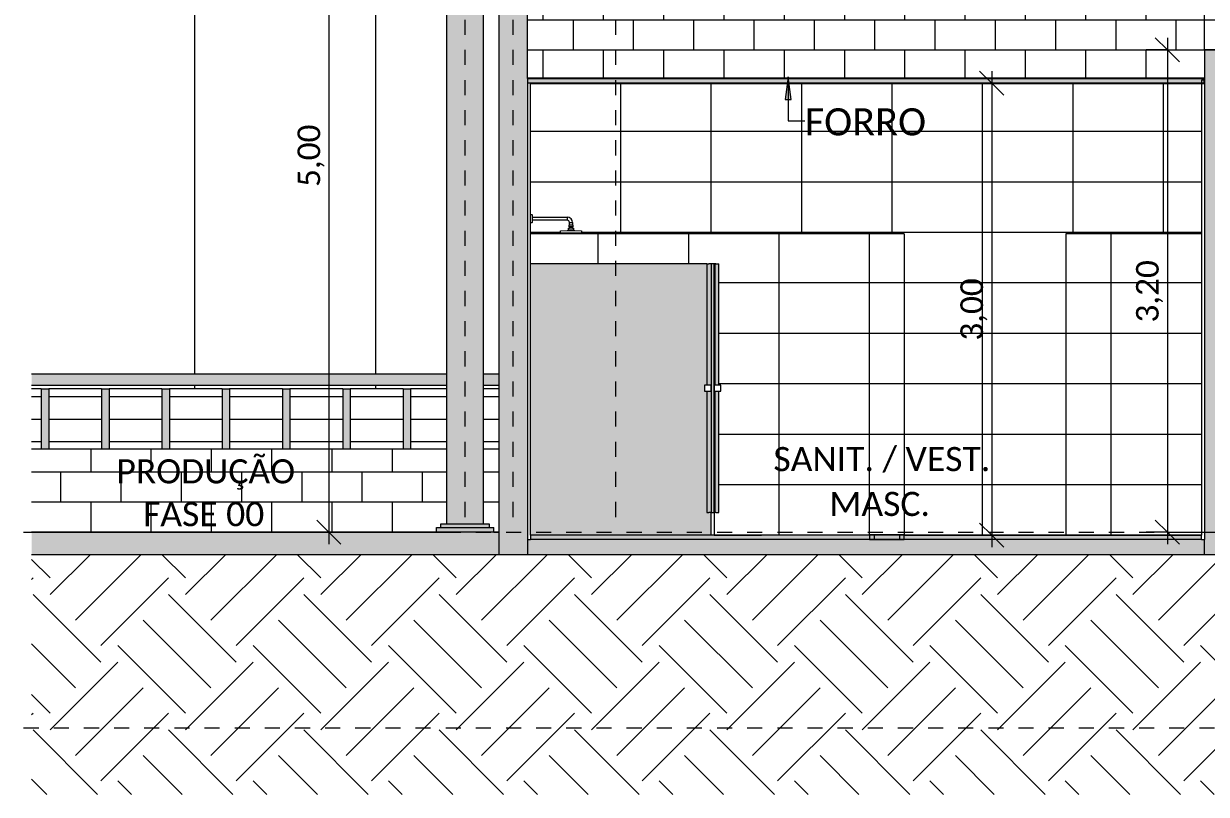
# Model space of a CAD drawing. Header units: metres. Extents: x -5 to 264, y -2 to 18.
# Drawn here: x 210.53 to 218.38, y -1.74 to 3.37 of the extents above; entities that cross this region are included whole.
import ezdxf

# ---------------------------------------------------------------- set-up
doc = ezdxf.new("R2010")
doc.units = ezdxf.units.M
for name, pattern in [('Center', [0.03, 0.012, -0.006, 0.006, -0.006]), ('Grid Line', [0.022225, 0.0127, -0.003175, 0.003175, -0.003175]), ('Grid Line 1_2_', [0.022225, 0.0127, -0.003175, 0.003175, -0.003175])]:
    doc.linetypes.add(name, pattern=pattern)
for name, color, linetype, lineweight in [('A-ANNO-DIMS', 7, 'Continuous', 5), ('A-ANNO-DIMS-100', 7, 'Continuous', 5), ('A-ANNO-KEYN', 7, 'Continuous', 5), ('A-AREA-IDEN', 7, 'Continuous', 5), ('A-CLNG', 7, 'Continuous', 9), ('A-CLNG-1', 7, 'Continuous', 25), ('A-DETL-1', 7, 'Continuous', 20), ('A-DOOR', 7, 'Continuous', 9), ('A-FLOR-2', 7, 'Continuous', 20), ('A-FLOR-MCUT', 7, 'Continuous', 9), ('A-GENM', 7, 'Continuous', 5), ('A-GLAZ-CURT', 7, 'Continuous', 5), ('A-GLAZ-CWMG', 7, 'Continuous', 5), ('A-WALL', 7, 'Continuous', 9), ('G-ANNO-TEXT', 7, 'Continuous', 5), ('I-WALL', 7, 'Continuous', 9), ('I-WALL-1', 7, 'Continuous', 20), ('P-SANR-FIXT', 7, 'Continuous', 5), ('S-FNDN', 7, 'Continuous', 9)]:
    doc.layers.add(name, color=color, linetype=linetype, lineweight=lineweight)
for name, color, linetype, lineweight, true_color in [('A-CLNG-PATT-1', 7, 'Continuous', 9, 0xc0c0c0), ('A-DETL-GENF-1', 7, 'Continuous', 5, 0xb8a087), ('A-DOOR-1', 7, 'Continuous', 9, 0xf2f2f2), ('A-DOOR-13', 7, 'Continuous', 9, 0xc0c0c0), ('A-FLOR-LEVL-2', 7, 'Center', 5, 0x0080c0), ('A-FLOR-PATT-1', 7, 'Continuous', 9, 0x74756c), ('A-FLOR-PATT-3', 7, 'Continuous', 20, 0xc0c0c0), ('A-FLOR-PATT-6', 7, 'Continuous', 9, 0xc0c0c0), ('A-GENM-2', 7, 'Continuous', 5, 0xe9e9e9), ('A-GLAZ-CWMG-1', 7, 'Continuous', 5, 0xe9e9e9), ('A-GLAZ-CWMG-2', 7, 'Continuous', 5, 0xf2f2f2), ('A-WALL-PATT-1', 7, 'Continuous', 9, 0x919191), ('A-WALL-PATT-10', 7, 'Continuous', 9, 0xdce1e7), ('A-WALL-PATT-13', 9, 'Continuous', 5, 0x808080), ('A-WALL-PATT-7', 7, 'Continuous', 5, 0x5f5f5f), ('A-WALL-PATT-8', 7, 'Continuous', 5, 0x515151), ('A-WALL-PATT-9', 7, 'Continuous', 20, 0x919191), ('S-FNDN-2', 7, 'Continuous', 9, 0xd3d1cb), ('S-GRID-3', 9, 'Grid Line', 5, 0x808080), ('S-GRID-5', 7, 'Grid Line', 5, 0x0080c0), ('S-GRID-7', 1, 'Grid Line 1_2_', 5, 0xff0000)]:
    doc.layers.add(name, color=color, linetype=linetype, lineweight=lineweight, true_color=true_color)
doc.styles.add('Calibri_7', font='calibri.ttf', dxfattribs={"height": 0.15})
doc.styles.add('Calibri_8', font='calibri.ttf', dxfattribs={"height": 0.18})
doc.styles.add('Calibri_9', font='calibri.ttf', dxfattribs={"height": 0.16})
doc.dimstyles.new('_Linear__M_MM_1_5mm', dxfattribs={"dimscale": 0.3048, "dimtxt": 0.176602, "dimasz": 0.524934, "dimexe": 0.459318, "dimexo": 0.0625, "dimgap": 0, "dimtad": 1, "dimrnd": 0.001, "dimzin": 0, "dimdsep": 46, "dimtxsty": 'Calibri_7', "dimblk1": 'OBLIQUE', "dimblk2": 'OBLIQUE', "dimsah": 1, "dimcen": 0.09, "dimdle": 0.262467, "dimazin": 0, "dimtfac": 1, "dimtdec": 4, "dimtix": 1, "dimtmove": 0, "dimatfit": 3, "dimfxl": 2.624672, "dimfxlon": 1, "dimtvp": 1, "dimtolj": 1, "dimtzin": 0, "dimlwd": 5, "dimlwe": 5, "dimarcsym": 2})
pattern_1 = [(0, (213.7803, 0), (0, 0.2), []), (90, (213.7803, 0), (-0.2, 0.2), [0.2, -0.2])]

# ---------------------------------------------------------------- blocks, each defined once
blk = doc.blocks.new('PILAR redondo 2 - PILAR redondo 2-4758660-CORTE C_C')
at = {"layer": 'A-GENM-2'}
for points in [[(77.913, 0.055), (78.123, 0.055), (78.123, 3.3281), (78.123, 11.92), (77.877, 11.92), (77.877, 0.055), (77.8935, 0.055)], [(78.0231, 0.03), (78.16, 0.03), (78.16, 0.055), (77.84, 0.055), (77.84, 0.03), (77.9713, 0.03)]]:
    blk.add_hatch(color=256, dxfattribs=at).paths.add_polyline_path(points)
at = {"layer": 'A-GENM'}
for p, q in [((77.877, 11.92), (77.877, 0.055)), ((78.123, 0.055), (78.123, 11.92)), ((77.84, 0.055), (78.16, 0.055)), ((77.84, 0.03), (77.84, 0.055)), ((78.16, 0.055), (78.16, 0.03))]:
    blk.add_line(p, q, dxfattribs=at)
blk = doc.blocks.new('Rectangular Mullion - Perfil C 200 RETO-4760856-CORTE C_C')
at = {"layer": 'A-GLAZ-CWMG-1'}
h = blk.add_hatch(color=256, dxfattribs=at)
h.paths.add_polyline_path([(78.223, 0.975), (78.223, 1.05), (78.123, 1.05), (78.123, 0.975), (78.1266, 0.975)])
h.paths.add_polyline_path([(75.124, 0.975), (77.877, 0.975), (77.877, 1.05), (75.124, 1.05)])
at = {"layer": 'A-GLAZ-CWMG'}
for p, q in [((75.124, 1.05), (77.877, 1.05)), ((78.123, 1.05), (78.223, 1.05)), ((75.124, 0.975), (77.877, 0.975)), ((78.123, 0.975), (78.223, 0.975))]:
    blk.add_line(p, q, dxfattribs=at)
blk = doc.blocks.new('System Panel - COMOVENTE-4480606-CORTE C_C')
at = {"layer": 'A-GLAZ-CURT'}
h = blk.add_hatch(dxfattribs=at)
h.set_pattern_fill('FP_35', color=256, style=0, pattern_type=2)
h.set_pattern_definition([(0, (78.191, 0.75), (0, 0.15), [])])
h.paths.add_polyline_path([(78.223, 0.55), (78.223, 0.95), (78.123, 0.95), (78.123, 0.55), (78.1266, 0.55)])
blk.add_line((78.223, 0.95), (78.123, 0.95), dxfattribs=at)
blk = doc.blocks.new('System Panel - COMOVENTE-4480097-CORTE C_C')
at = {"layer": 'A-GLAZ-CURT'}
h = blk.add_hatch(dxfattribs=at)
h.set_pattern_fill('FP_38', color=256, style=0, pattern_type=2)
h.set_pattern_definition([(0, (77.813, 0.75), (0, 0.15), [])])
h.paths.add_polyline_path([(77.816, 0.55), (77.877, 0.55), (77.877, 0.95), (77.638, 0.95), (77.638, 0.55)])
blk.add_line((77.877, 0.95), (77.638, 0.95), dxfattribs=at)
blk = doc.blocks.new('System Panel - COMOVENTE-V209-CORTE C_C')
at = {"layer": 'A-GLAZ-CURT'}
h = blk.add_hatch(dxfattribs=at)
h.set_pattern_fill('FP_68', color=256, style=0, pattern_type=2)
h.set_pattern_definition([(0, (77.413, 0.75), (0, 0.15), [])])
h.paths.add_polyline_path([(77.238, 0.95), (77.238, 0.55), (77.588, 0.55), (77.588, 0.95)])
blk.add_line((77.588, 0.95), (77.238, 0.95), dxfattribs=at)
blk = doc.blocks.new('System Panel - COMOVENTE-V210-CORTE C_C')
at = {"layer": 'A-GLAZ-CURT'}
h = blk.add_hatch(dxfattribs=at)
h.set_pattern_fill('FP_69', color=256, style=0, pattern_type=2)
h.set_pattern_definition([(0, (75.013, 0.75), (0, 0.15), [])])
h.paths.add_polyline_path([(75.124, 0.95), (75.124, 0.55), (75.188, 0.55), (75.188, 0.95)])
blk.add_line((75.188, 0.95), (75.124, 0.95), dxfattribs=at)
blk = doc.blocks.new('Rectangular Mullion - 80mm x 50mm aluminio-4480093-CORTE C_C')
at = {"layer": 'A-GLAZ-CWMG-2'}
blk.add_hatch(color=256, dxfattribs=at).paths.add_polyline_path([(77.638, 0.55), (77.638, 0.95), (77.588, 0.95), (77.588, 0.55), (77.6089, 0.55)])
at = {"layer": 'A-GLAZ-CWMG'}
for p, q in [((77.588, 0.95), (77.638, 0.95)), ((77.588, 0.95), (77.588, 0.55)), ((77.638, 0.95), (77.638, 0.55))]:
    blk.add_line(p, q, dxfattribs=at)
blk = doc.blocks.new('Porta Neocon - 0_60x1_80-4100867-CORTE C_C')
at = {"layer": 'A-DOOR-1'}
h = blk.add_hatch(color=256, dxfattribs=at)
h.paths.add_polyline_path([(79.6141, 0.13), (79.618, 0.13), (79.618, 0.9351), (79.603, 0.9351), (79.6035, 0.13), (79.6105, 0.13)])
h.paths.add_polyline_path([(79.618, 0.9749), (79.618, 1.78), (79.603, 1.78), (79.6035, 0.9749), (79.616, 0.9749)])
h = blk.add_hatch(color=256, dxfattribs=at)
h.paths.add_polyline_path([(79.618, 0.13), (79.633, 0.13), (79.633, 0.9351), (79.618, 0.9351), (79.618, 0.1601)])
h.paths.add_polyline_path([(79.653, 0.13), (79.6565, 0.13), (79.6565, 0.9351), (79.653, 0.9351), (79.653, 0.1601)])
h.paths.add_polyline_path([(79.618, 0.9749), (79.633, 0.9749), (79.633, 1.78), (79.618, 1.78), (79.618, 0.9938)])
h.paths.add_polyline_path([(79.653, 0.9749), (79.6565, 0.9749), (79.6565, 1.78), (79.653, 1.78), (79.653, 0.9938)])
h = blk.add_hatch(color=256, dxfattribs=at)
h.paths.add_polyline_path([(79.6629, 0.13), (79.6629, 0.9351), (79.6565, 0.9351), (79.6565, 0.13)])
h.paths.add_polyline_path([(79.6565, 0.9749), (79.6629, 0.9749), (79.6629, 1.78), (79.6565, 1.78), (79.6565, 0.9938)])
h = blk.add_hatch(color=256, dxfattribs=at)
h.paths.add_polyline_path([(79.6629, 0.13), (79.683, 0.13), (79.6823, 0.9351), (79.6629, 0.9351), (79.6629, 0.1601)])
h.paths.add_polyline_path([(79.6681, 0.9749), (79.683, 0.9749), (79.6823, 1.78), (79.6629, 1.78), (79.6629, 0.9749), (79.6654, 0.9749)])
at = {"layer": 'A-DOOR-13'}
blk.add_hatch(color=256, dxfattribs=at).paths.add_polyline_path([(79.633, 0.13), (79.653, 0.13), (79.653, 1.78), (79.633, 1.78), (79.633, 0.1601)])
at = {"layer": 'A-DOOR'}
for p, q in [((79.603, 1.78), (79.603, 0.9747)), ((79.603, 1.78), (79.618, 1.78)), ((79.633, 1.78), (79.618, 1.78)), ((79.653, 1.78), (79.633, 1.78)), ((79.633, 1.78), (79.633, 0.13)), ((79.653, 0.13), (79.653, 1.78)), ((79.6565, 1.78), (79.653, 1.78)), ((79.6565, 1.78), (79.6565, 0.9747)), ((79.6629, 1.78), (79.6565, 1.78)), ((79.6629, 1.78), (79.683, 1.78)), ((79.683, 0.9747), (79.683, 1.78)), ((79.633, 0.975), (79.589, 0.975)), ((79.589, 0.975), (79.589, 0.9747)), ((79.589, 0.9747), (79.589, 0.9353)), ((79.633, 0.9747), (79.589, 0.9747)), ((79.633, 0.9353), (79.633, 0.9747)), ((79.697, 0.975), (79.653, 0.975)), ((79.697, 0.9747), (79.653, 0.9747)), ((79.653, 0.9747), (79.653, 0.9353)), ((79.697, 0.9747), (79.697, 0.975)), ((79.697, 0.9353), (79.697, 0.9747)), ((79.589, 0.9353), (79.633, 0.9353)), ((79.589, 0.9353), (79.589, 0.935)), ((79.589, 0.935), (79.633, 0.935)), ((79.603, 0.9353), (79.603, 0.13)), ((79.653, 0.9353), (79.697, 0.9353)), ((79.653, 0.935), (79.697, 0.935)), ((79.6565, 0.9353), (79.6565, 0.13)), ((79.683, 0.13), (79.683, 0.9353)), ((79.697, 0.935), (79.697, 0.9353)), ((79.603, 0.13), (79.618, 0.13)), ((79.633, 0.13), (79.618, 0.13)), ((79.633, 0.13), (79.653, 0.13)), ((79.6565, 0.13), (79.653, 0.13)), ((79.6629, 0.13), (79.6565, 0.13)), ((79.6629, 0.13), (79.683, 0.13))]:
    blk.add_line(p, q, dxfattribs=at)
blk = doc.blocks.new('Porta Neocon - 0_60x1_80-4100823-CORTE C_C')
at = {"layer": 'A-DOOR'}
for p, q in [((79.697, 0.975), (79.683, 0.975)), ((79.683, 0.935), (79.697, 0.935))]:
    blk.add_line(p, q, dxfattribs=at)
blk = doc.blocks.new('Deca_Chuveiro Balance 12_1957_C_CT_ARE_Tubo - 1957_C_CT_ARE_Cromado CR10-4496767-CORTE C_C')
at = {"layer": 'P-SANR-FIXT'}
for p, q in [((78.6417, 1.9818), (78.6417, 1.9834)), ((78.6446, 1.9818), (78.6417, 1.9818)), ((78.6446, 1.9834), (78.6446, 1.9818)), ((78.6497, 1.9818), (78.6497, 1.9834)), ((78.6526, 1.9818), (78.6497, 1.9818)), ((78.6526, 1.9834), (78.6526, 1.9818)), ((78.6648, 1.9818), (78.6648, 1.9834)), ((78.6677, 1.9818), (78.6648, 1.9818)), ((78.6677, 1.9834), (78.6677, 1.9818)), ((78.6867, 2.0012), (78.6867, 2.0041)), ((78.6867, 2.0041), (78.688, 2.0041)), ((78.6927, 2.0218), (78.6927, 2.0262)), ((78.6937, 2.0208), (78.6927, 2.0218)), ((78.6952, 1.9818), (78.6952, 1.9834)), ((78.6981, 1.9818), (78.6952, 1.9818)), ((78.6981, 1.9834), (78.6981, 1.9818)), ((78.7012, 1.9818), (78.7012, 1.9834)), ((78.7041, 1.9818), (78.7012, 1.9818)), ((78.7041, 1.9834), (78.7041, 1.9818)), ((78.7072, 1.9818), (78.7072, 1.9834)), ((78.7101, 1.9818), (78.7072, 1.9818)), ((78.7101, 1.9834), (78.7101, 1.9818)), ((78.7127, 2.0218), (78.7116, 2.0208)), ((78.7127, 2.0262), (78.7127, 2.0218)), ((78.7173, 2.0041), (78.7187, 2.0041)), ((78.7187, 2.0041), (78.7187, 2.0012)), ((78.7376, 1.9818), (78.7376, 1.9834)), ((78.7405, 1.9818), (78.7376, 1.9818)), ((78.7405, 1.9834), (78.7405, 1.9818)), ((78.7528, 1.9818), (78.7528, 1.9834)), ((78.7557, 1.9818), (78.7528, 1.9818)), ((78.7557, 1.9834), (78.7557, 1.9818)), ((78.7607, 1.9818), (78.7607, 1.9834)), ((78.7636, 1.9818), (78.7607, 1.9818)), ((78.7636, 1.9834), (78.7636, 1.9818))]:
    blk.add_line(p, q, dxfattribs=at)
blk = doc.blocks.new('Deca_Chuveiro Balance 12_1957_C_CT_ARE_Tubo - 1957_C_CT_ARE_Cromado CR10-V211-CORTE C_C')
at = {"layer": 'P-SANR-FIXT'}
for p, q in [((78.433, 2.1069), (78.4435, 2.1069)), ((78.4435, 2.0531), (78.433, 2.0531)), ((78.445, 2.1054), (78.445, 2.0903)), ((78.445, 2.0903), (78.6774, 2.0903)), ((78.445, 2.0903), (78.445, 2.0697)), ((78.6774, 2.0697), (78.445, 2.0697)), ((78.445, 2.0697), (78.445, 2.0546)), ((78.6774, 2.0903), (78.6774, 2.0697)), ((78.6924, 2.0372), (78.6924, 2.0547)), ((78.6924, 2.0547), (78.713, 2.0547)), ((78.713, 2.0547), (78.713, 2.0372)), ((78.6327, 1.9834), (78.6327, 1.9983)), ((78.6417, 1.9834), (78.6327, 1.9834)), ((78.6336, 1.9993), (78.6777, 2.0012)), ((78.6417, 1.9818), (78.6417, 1.9834)), ((78.6446, 1.9834), (78.6417, 1.9834)), ((78.6446, 1.9818), (78.6417, 1.9818)), ((78.6497, 1.9834), (78.6446, 1.9834)), ((78.6446, 1.9834), (78.6446, 1.9818)), ((78.6497, 1.9818), (78.6497, 1.9834)), ((78.6526, 1.9834), (78.6497, 1.9834)), ((78.6526, 1.9818), (78.6497, 1.9818)), ((78.6566, 1.9834), (78.6526, 1.9834)), ((78.6526, 1.9834), (78.6526, 1.9818)), ((78.6566, 1.9818), (78.6566, 1.9834)), ((78.6621, 1.9834), (78.6566, 1.9834)), ((78.6621, 1.9818), (78.6566, 1.9818)), ((78.6595, 1.9818), (78.6595, 1.9834)), ((78.6648, 1.9834), (78.6621, 1.9834)), ((78.6621, 1.9834), (78.6621, 1.9818)), ((78.6648, 1.9818), (78.6648, 1.9834)), ((78.6677, 1.9834), (78.6648, 1.9834)), ((78.6677, 1.9818), (78.6648, 1.9818)), ((78.6692, 1.9834), (78.6677, 1.9834)), ((78.6677, 1.9834), (78.6677, 1.9818)), ((78.6692, 1.9818), (78.6692, 1.9834)), ((78.6784, 1.9834), (78.6692, 1.9834)), ((78.6784, 1.9818), (78.6692, 1.9818)), ((78.6715, 1.9818), (78.6715, 1.9834)), ((78.6744, 1.9834), (78.6744, 1.9818)), ((78.6755, 1.9834), (78.6755, 1.9818)), ((78.6777, 2.0012), (78.6867, 2.0012)), ((78.6792, 1.9834), (78.6784, 1.9834)), ((78.6784, 1.9834), (78.6784, 1.9818)), ((78.6792, 1.9818), (78.6792, 1.9834)), ((78.6881, 1.9834), (78.6792, 1.9834)), ((78.6881, 1.9818), (78.6792, 1.9818)), ((78.6802, 1.9834), (78.6802, 1.9818)), ((78.6831, 1.9818), (78.6831, 1.9834)), ((78.6851, 1.9818), (78.6851, 1.9834)), ((78.6867, 2.0051), (78.6867, 2.0173)), ((78.6867, 2.0173), (78.6922, 2.0173)), ((78.688, 2.0051), (78.6867, 2.0051)), ((78.6867, 2.0012), (78.6867, 2.0041)), ((78.6867, 2.0041), (78.688, 2.0041)), ((78.6867, 2.0012), (78.7187, 2.0012)), ((78.688, 2.0041), (78.688, 2.0051)), ((78.688, 2.0051), (78.7173, 2.0051)), ((78.7173, 2.0041), (78.688, 2.0041)), ((78.6892, 1.9834), (78.6881, 1.9834)), ((78.6881, 1.9834), (78.6881, 1.9818)), ((78.6892, 1.9818), (78.6892, 1.9834)), ((78.6937, 1.9834), (78.6892, 1.9834)), ((78.6937, 1.9818), (78.6892, 1.9818)), ((78.6902, 1.9834), (78.6902, 1.9818)), ((78.6912, 2.0262), (78.6912, 2.0372)), ((78.6912, 2.0372), (78.6924, 2.0372)), ((78.6927, 2.0262), (78.6912, 2.0262)), ((78.6922, 2.0173), (78.6937, 2.0193)), ((78.7132, 2.0173), (78.6922, 2.0173)), ((78.713, 2.0372), (78.6924, 2.0372)), ((78.6927, 2.0218), (78.6927, 2.0262)), ((78.7127, 2.0262), (78.6927, 2.0262)), ((78.7127, 2.0233), (78.6927, 2.0233)), ((78.6937, 2.0208), (78.6927, 2.0218)), ((78.6931, 1.9818), (78.6931, 1.9834)), ((78.6937, 2.0193), (78.6937, 2.0208)), ((78.7116, 2.0208), (78.6937, 2.0208)), ((78.6937, 2.0193), (78.7116, 2.0193)), ((78.6952, 1.9834), (78.6937, 1.9834)), ((78.6937, 1.9834), (78.6937, 1.9818)), ((78.6952, 1.9818), (78.6952, 1.9834)), ((78.6981, 1.9834), (78.6952, 1.9834)), ((78.6981, 1.9818), (78.6952, 1.9818)), ((78.7012, 1.9834), (78.6981, 1.9834)), ((78.6981, 1.9834), (78.6981, 1.9818)), ((78.7012, 1.9818), (78.7012, 1.9834)), ((78.7041, 1.9834), (78.7012, 1.9834)), ((78.7041, 1.9818), (78.7012, 1.9818)), ((78.7072, 1.9834), (78.7041, 1.9834)), ((78.7041, 1.9834), (78.7041, 1.9818)), ((78.7072, 1.9818), (78.7072, 1.9834)), ((78.7101, 1.9834), (78.7072, 1.9834)), ((78.7101, 1.9818), (78.7072, 1.9818)), ((78.7116, 1.9834), (78.7101, 1.9834)), ((78.7101, 1.9834), (78.7101, 1.9818)), ((78.7127, 2.0218), (78.7116, 2.0208)), ((78.7116, 2.0208), (78.7116, 2.0193)), ((78.7116, 2.0193), (78.7132, 2.0173)), ((78.7116, 1.9818), (78.7116, 1.9834)), ((78.7161, 1.9834), (78.7116, 1.9834)), ((78.7161, 1.9818), (78.7116, 1.9818)), ((78.7122, 1.9834), (78.7122, 1.9818)), ((78.7141, 2.0262), (78.7127, 2.0262)), ((78.7127, 2.0262), (78.7127, 2.0218)), ((78.713, 2.0372), (78.7141, 2.0372)), ((78.7132, 2.0173), (78.7187, 2.0173)), ((78.7141, 2.0372), (78.7141, 2.0262)), ((78.7151, 1.9818), (78.7151, 1.9834)), ((78.7172, 1.9834), (78.7161, 1.9834)), ((78.7161, 1.9834), (78.7161, 1.9818)), ((78.7172, 1.9818), (78.7172, 1.9834)), ((78.7261, 1.9834), (78.7172, 1.9834)), ((78.7261, 1.9818), (78.7172, 1.9818)), ((78.7187, 2.0051), (78.7173, 2.0051)), ((78.7173, 2.0051), (78.7173, 2.0041)), ((78.7173, 2.0041), (78.7187, 2.0041)), ((78.7187, 2.0173), (78.7187, 2.0051)), ((78.7187, 2.0041), (78.7187, 2.0012)), ((78.7187, 2.0012), (78.7277, 2.0012)), ((78.7201, 1.9818), (78.7201, 1.9834)), ((78.7222, 1.9834), (78.7222, 1.9818)), ((78.7251, 1.9818), (78.7251, 1.9834)), ((78.727, 1.9834), (78.7261, 1.9834)), ((78.7261, 1.9834), (78.7261, 1.9818)), ((78.727, 1.9818), (78.727, 1.9834)), ((78.7361, 1.9834), (78.727, 1.9834)), ((78.7361, 1.9818), (78.727, 1.9818)), ((78.7277, 2.0012), (78.7717, 1.9993)), ((78.7299, 1.9834), (78.7299, 1.9818)), ((78.731, 1.9818), (78.731, 1.9834)), ((78.7339, 1.9834), (78.7339, 1.9818)), ((78.7376, 1.9834), (78.7361, 1.9834)), ((78.7361, 1.9834), (78.7361, 1.9818)), ((78.7376, 1.9818), (78.7376, 1.9834)), ((78.7405, 1.9834), (78.7376, 1.9834)), ((78.7405, 1.9818), (78.7376, 1.9818)), ((78.7432, 1.9834), (78.7405, 1.9834)), ((78.7405, 1.9834), (78.7405, 1.9818)), ((78.7432, 1.9818), (78.7432, 1.9834)), ((78.7488, 1.9834), (78.7432, 1.9834)), ((78.7488, 1.9818), (78.7432, 1.9818)), ((78.7459, 1.9818), (78.7459, 1.9834)), ((78.7528, 1.9834), (78.7488, 1.9834)), ((78.7488, 1.9834), (78.7488, 1.9818)), ((78.7528, 1.9818), (78.7528, 1.9834)), ((78.7557, 1.9834), (78.7528, 1.9834)), ((78.7557, 1.9818), (78.7528, 1.9818)), ((78.7607, 1.9834), (78.7557, 1.9834)), ((78.7557, 1.9834), (78.7557, 1.9818)), ((78.7607, 1.9818), (78.7607, 1.9834)), ((78.7636, 1.9834), (78.7607, 1.9834)), ((78.7636, 1.9818), (78.7607, 1.9818)), ((78.7727, 1.9834), (78.7636, 1.9834)), ((78.7636, 1.9834), (78.7636, 1.9818)), ((78.7727, 1.9983), (78.7727, 1.9834))]:
    blk.add_line(p, q, dxfattribs=at)
for centre, radius, start, end in [((78.4435, 2.1054), 0.0015, 0, 90), ((78.4435, 2.0546), 0.0015, 270, 0), ((78.6774, 2.0547), 0.0357, 0, 90), ((78.6774, 2.0547), 0.015, 0, 90), ((78.6337, 1.9983), 0.001, 92, 180), ((78.7717, 1.9983), 0.000965, 0, 90)]:
    blk.add_arc(centre, radius, start, end, dxfattribs=at)
blk = doc.blocks.new('DIMBLOCK18-CORTE C_C')
at = {"layer": 'A-ANNO-DIMS-100', "lineweight": 9}
for p, q in [((212.5585, 5), (212.4785, 5.08)), ((212.5585, 5), (212.6385, 4.92)), ((212.5585, 0), (212.4785, 0.08)), ((212.5585, 0), (212.6385, -0.08))]:
    blk.add_line(p, q, dxfattribs=at)
at = {"layer": 'A-ANNO-DIMS-100'}
for p, q in [((212.5585, 5.08), (212.5585, -0.08)), ((212.5585, 5), (212.4185, 5)), ((212.5585, 5), (213.3585, 5)), ((212.5585, 0), (212.4185, 0)), ((212.5585, 0), (213.3585, 0))]:
    blk.add_line(p, q, dxfattribs=at)
at = {"layer": 'A-ANNO-DIMS-100', "color": 0, "insert": (212.3506, 2.2907), "char_height": 0.15, "width": 0.502231, "attachment_point": 1, "rotation": 90, "line_spacing_factor": 1.158048, "style": 'Calibri_7'}
blk.add_mtext('5,00', dxfattribs=at)
blk = doc.blocks.new('_Oblique')
at = {"color": 0, "linetype": 'ByBlock', "lineweight": -2}
blk.add_line((-0.5, -0.5), (0.5, 0.5), dxfattribs=at)
blk = doc.blocks.new('DIMBLOCK19-CORTE C_C')
at = {"layer": 'A-ANNO-DIMS-100', "lineweight": 9}
for p, q in [((218.1212, 3.2), (218.0412, 3.28)), ((218.1212, 3.2), (218.2012, 3.12)), ((218.1212, 0), (218.0412, 0.08)), ((218.1212, 0), (218.2012, -0.08))]:
    blk.add_line(p, q, dxfattribs=at)
at = {"layer": 'A-ANNO-DIMS-100'}
for p, q in [((218.1212, 3.28), (218.1212, -0.08)), ((218.1212, 3.2), (217.9812, 3.2)), ((218.1212, 3.2), (218.9212, 3.2)), ((218.1212, 0), (217.9812, 0)), ((218.1212, 0), (218.9212, 0))]:
    blk.add_line(p, q, dxfattribs=at)
at = {"layer": 'A-ANNO-DIMS-100', "color": 0, "insert": (217.9133, 1.3907), "char_height": 0.15, "width": 0.502231, "attachment_point": 1, "rotation": 90, "line_spacing_factor": 1.158048, "style": 'Calibri_7'}
blk.add_mtext('3,20', dxfattribs=at)
blk = doc.blocks.new('DIMBLOCK20-CORTE C_C')
at = {"layer": 'A-ANNO-DIMS-100', "lineweight": 9}
for p, q in [((216.9558, 2.98), (216.8758, 3.06)), ((216.9558, 2.98), (217.0358, 2.9)), ((216.9558, -0.02), (216.8758, 0.06)), ((216.9558, -0.02), (217.0358, -0.1))]:
    blk.add_line(p, q, dxfattribs=at)
at = {"layer": 'A-ANNO-DIMS-100'}
for p, q in [((216.9558, 3.06), (216.9558, -0.1)), ((216.9558, 2.98), (216.8158, 2.98)), ((216.9558, 2.98), (217.7558, 2.98)), ((216.9558, -0.02), (216.8158, -0.02)), ((216.9558, -0.02), (217.7558, -0.02))]:
    blk.add_line(p, q, dxfattribs=at)
at = {"layer": 'A-ANNO-DIMS-100', "color": 0, "insert": (216.7479, 1.2707), "char_height": 0.15, "width": 0.502231, "attachment_point": 1, "rotation": 90, "line_spacing_factor": 1.158048, "style": 'Calibri_7'}
blk.add_mtext('3,00', dxfattribs=at)

msp = doc.modelspace()

# ---------------------------------------------------------------- hatches: boundary and pattern name
at = {"layer": 'A-ANNO-KEYN'}
msp.add_hatch(color=256, dxfattribs=at).paths.add_polyline_path([(215.6058, 3.0206), (215.5861, 2.8706), (215.6256, 2.8706)])
at = {"layer": 'A-CLNG-PATT-1'}
msp.add_hatch(color=256, dxfattribs=at).paths.add_polyline_path([(214.7278, 2.98), (218.3673, 2.98), (218.3673, 3.01), (213.8753, 3.01), (213.8753, 2.98), (214.5207, 2.98)])
at = {"layer": 'A-DETL-GENF-1'}
h = msp.add_hatch(dxfattribs=at)
h.set_pattern_fill('FP_84', color=256, style=0, pattern_type=2)
h.set_pattern_definition([(45, (217.8923, -4.008), (0, 0.898026), [0.635, -0.635]), (45, (218.0613, -4.177), (0, 0.898026), [0.635, -0.635]), (45, (218.2293, -4.345), (0, 0.898026), [0.635, -0.635]), (135, (217.8923, -3.896), (-0.898026, 6e-17), [0.635, -0.635]), (135, (218.0613, -3.728), (-0.898026, 6e-17), [0.635, -0.635]), (135, (218.2293, -3.559), (-0.898026, 6e-17), [0.635, -0.635])])
h.paths.add_polyline_path([(227.1525, -1.7407), (237.0922, -1.7407), (237.0922, -1.45), (235.0573, -1.45), (235.0573, -1.3), (233.3673, -1.3), (233.3673, -0.15), (210.5863, -0.15), (210.5863, -1.7407), (226.8335, -1.7407)])
at = {"layer": 'A-FLOR-PATT-1'}
for points in [[(210.5863, -0.15), (213.6853, -0.15), (213.6853, 0), (210.5863, 0)], [(213.8953, -0.15), (218.3673, -0.15), (218.3673, -0.05), (213.8753, -0.05), (213.8753, -0.15)]]:
    msp.add_hatch(color=256, dxfattribs=at).paths.add_polyline_path(points)
at = {"layer": 'A-FLOR-PATT-3'}
msp.add_hatch(color=256, dxfattribs=at).paths.add_polyline_path([(218.2481, -0.05), (218.3473, -0.05), (218.3473, -0.02), (213.8953, -0.02), (213.8953, -0.05), (218.0411, -0.05)])
at = {"layer": 'A-FLOR-PATT-6'}
h = msp.add_hatch(color=256, dxfattribs=at)
h.paths.add_polyline_path([(216.3453, -0.05), (216.3753, -0.05), (216.3753, -0.019), (216.3453, -0.019)])
h.paths.add_polyline_path([(216.1453, -0.05), (216.1753, -0.05), (216.1753, -0.019), (216.1453, -0.019)])
msp.add_hatch(color=256, dxfattribs=at).paths.add_polyline_path([(216.3453, -0.05), (216.3453, -0.019), (216.1753, -0.019), (216.1753, -0.05)])
at = {"layer": 'A-WALL-PATT-1'}
for points in [[(213.6853, 3), (213.8753, 3), (213.8753, 5), (213.6853, 5), (213.6853, 3.01)], [(218.5573, 3), (218.5573, 3.2), (218.3673, 3.2), (218.3673, 3), (218.4552, 3)], [(213.8753, -0.15), (213.8753, 3), (213.6853, 3), (213.6853, -0.15)]]:
    msp.add_hatch(color=256, dxfattribs=at).paths.add_polyline_path(points)
at = {"layer": 'A-WALL-PATT-10'}
msp.add_hatch(color=256, dxfattribs=at).paths.add_polyline_path([(213.8953, -0.02), (215.0953, -0.02), (215.0953, 0.13), (215.0653, 0.13), (215.0643, 0.9351), (215.0513, 0.9353), (215.0513, 0.9749), (215.0653, 0.9749), (215.0653, 1.78), (213.8953, 1.78), (213.8953, -0.0067)])
at = {"layer": 'A-WALL-PATT-13'}
h = msp.add_hatch(dxfattribs=at)
h.set_pattern_fill('FP_76', color=256, style=0, pattern_type=2)
h.set_pattern_definition([(0, (213.2953, -0.355), (0, 0.335), []), (90, (213.2953, -0.355), (-0.6, 4e-17), [])])
h.paths.add_polyline_path([(216.3844, -0.02), (217.4473, -0.02), (217.4473, 1.98), (218.3473, 1.98), (218.3473, 2.98), (213.8953, 2.98), (213.8953, 2.1069), (213.9058, 2.1069), (213.9073, 2.1054), (213.9073, 2.0903), (214.1471, 2.0893), (214.1526, 2.0875), (214.1575, 2.0855), (214.1649, 2.0799), (214.1717, 2.0697), (214.1745, 2.0609), (214.1753, 2.0547), (214.175, 2.0262), (214.1739, 2.0193), (214.1755, 2.0173), (214.181, 2.0173), (214.181, 2.0051), (214.1796, 2.0041), (214.181, 2.0012), (214.215, 2.0001), (214.235, 1.9983), (214.234, 1.9834), (214.211, 1.9834), (214.2101, 1.9818), (214.2055, 1.9818), (214.2055, 1.9834), (214.1984, 1.9834), (214.1984, 1.9818), (214.1893, 1.9818), (214.1884, 1.9818), (214.1795, 1.9818), (214.1784, 1.9818), (214.1739, 1.9818), (214.1739, 1.9834), (214.156, 1.9834), (214.156, 1.9818), (214.1515, 1.9818), (214.1504, 1.9818), (214.1415, 1.9818), (214.1407, 1.9818), (214.1315, 1.9818), (214.1315, 1.9834), (214.1244, 1.9834), (214.1244, 1.9818), (214.1189, 1.9818), (214.1189, 1.9834), (214.095, 1.9834), (214.0959, 1.9993), (214.149, 2.0012), (214.1503, 2.0051), (214.149, 2.0051), (214.149, 2.0173), (214.155, 2.0179), (214.156, 2.0208), (214.1545, 2.0262), (214.1535, 2.0262), (214.1526, 2.0622), (214.1471, 2.0677), (214.1396, 2.0697), (213.9073, 2.0697), (213.9073, 2.0546), (213.9058, 2.0531), (213.8953, 2.0531), (213.8953, 1.98), (216.3753, 1.98), (216.3753, -0.02)])
h = msp.add_hatch(dxfattribs=at)
h.set_pattern_fill('FP_70', color=256, style=0, pattern_type=2)
h.set_pattern_definition([(0, (214.3453, -0.02), (0, 0.335), []), (90, (214.3453, -0.02), (-0.6, 4e-17), [])])
h.paths.add_polyline_path([(215.1153, -0.02), (216.1453, -0.019), (216.1453, 1.98), (213.8953, 1.98), (213.8953, 1.78), (215.1453, 1.78), (215.1453, 0.975), (215.1593, 0.9743), (215.1593, 0.935), (215.1453, 0.935), (215.1446, 0.13), (215.1153, 0.13), (215.1153, 0.1267)])
h = msp.add_hatch(dxfattribs=at)
h.set_pattern_fill('FP_72', color=256, style=0, pattern_type=2)
h.set_pattern_definition([(0, (216.1453, -0.02), (0, 0.335), []), (90, (216.1453, -0.02), (-0.6, 4e-17), [])])
h.paths.add_polyline_path([(216.3753, -0.019), (216.3753, 1.98), (216.1453, 1.98), (216.1453, -0.019), (216.3453, -0.019)])
h = msp.add_hatch(dxfattribs=at)
h.set_pattern_fill('FP_71', color=256, style=0, pattern_type=2)
h.set_pattern_definition([(0, (217.1473, -0.02), (0, 0.335), []), (90, (217.1473, -0.02), (-0.6, 4e-17), [])])
h.paths.add_polyline_path([(218.0411, -0.02), (218.3473, -0.02), (218.3473, 1.98), (217.4473, 1.98), (217.4473, -0.02)])
at = {"layer": 'A-WALL-PATT-7'}
h = msp.add_hatch(dxfattribs=at)
h.set_pattern_fill('FP_20', color=256, style=0, pattern_type=2)
h.set_pattern_definition([(90, (214.0693, 0), (-1.2, 7e-17), [])])
h.paths.add_polyline_path([(213.0503, 0.95), (213.3393, 0.95), (213.3393, 0.975), (210.5863, 0.975), (210.5863, 0.95), (212.7003, 0.95)])
h.paths.add_polyline_path([(213.5889, 0.95), (213.6853, 0.95), (213.6853, 0.975), (213.5853, 0.975), (213.5853, 0.95)])
h.paths.add_polyline_path([(212.2429, 1.05), (213.3393, 1.05), (213.3393, 3.5563), (210.5863, 3.5563), (210.5863, 1.05)])
h.paths.add_polyline_path([(213.5889, 1.05), (213.6853, 1.05), (213.6853, 3.5563), (213.5853, 3.5563), (213.5853, 1.05)])
h.paths.add_polyline_path([(213.3393, 3.6313), (213.3393, 6.1751), (210.5863, 6.1751), (210.5863, 3.6313), (213.2783, 3.6313)])
h.paths.add_polyline_path([(213.5853, 3.6313), (213.6853, 3.6313), (213.6853, 5), (214.0489, 5), (214.0489, 5.4394), (214.0042, 5.441), (214.0048, 5.4964), (214.0489, 5.4964), (214.0489, 6.1751), (214.0239, 6.1751), (214.0239, 6.1786), (214.0454, 6.1786), (214.0454, 6.2339), (214.0131, 6.2346), (214.0131, 6.2466), (213.8524, 6.2466), (213.8524, 6.1786), (213.8739, 6.1786), (213.8739, 6.1751), (213.5853, 6.1751), (213.5853, 3.6615)])
h.paths.add_polyline_path([(214.0042, 5.4289), (214.0042, 5.4289), (214.0042, 5.4399)])
h.paths.add_polyline_path([(213.8524, 6.2501), (214.0131, 6.2501), (214.0133, 6.3469), (214.0489, 6.3469), (214.0489, 8.7939), (214.0239, 8.7939), (214.0239, 8.7974), (214.0454, 8.7974), (214.0454, 8.8654), (213.8524, 8.8654), (213.8524, 8.7974), (213.8739, 8.7974), (213.8739, 8.7939), (213.5853, 8.7939), (213.5853, 6.2501), (213.8489, 6.2501)])
h.paths.add_polyline_path([(213.2783, 6.2501), (213.3393, 6.2501), (213.3393, 8.7939), (210.5863, 8.7939), (210.5863, 6.2501), (213.0712, 6.2501)])
h.paths.add_polyline_path([(214.0454, 8.8689), (214.0489, 8.8689), (214.0489, 11.375), (214.0239, 11.375), (214.0239, 11.3785), (214.0454, 11.3785), (214.0454, 11.4465), (213.8524, 11.4465), (213.8524, 11.3785), (213.8739, 11.3785), (213.8739, 11.375), (213.5853, 11.375), (213.5853, 10.14), (213.6223, 10.14), (213.6223, 9.67), (213.7148, 9.67), (213.7148, 9.645), (213.5853, 9.645), (213.5853, 8.8689), (213.8995, 8.8689)])
h.paths.add_polyline_path([(212.2429, 8.8689), (213.3393, 8.8689), (213.3393, 9.645), (213.2098, 9.645), (213.2098, 9.67), (210.5863, 9.67), (210.5863, 8.8689)])
h.paths.add_polyline_path([(213.3393, 10.14), (213.3393, 11.375), (210.5863, 11.375), (210.5863, 10.14), (213.2783, 10.14)])
h.paths.add_polyline_path([(213.3393, 11.45), (213.3393, 12.005), (213.3023, 12.005), (213.3023, 12.03), (213.4562, 12.03), (213.4562, 12.04), (210.5863, 12.04), (210.5863, 11.45), (213.2783, 11.45)])
h.paths.add_polyline_path([(214.0489, 11.45), (214.0489, 12.04), (213.4684, 12.04), (213.4684, 12.03), (213.6223, 12.03), (213.6223, 12.005), (213.5853, 12.005), (213.5853, 11.45), (214.0454, 11.45)])
h.paths.add_polyline_path([(211.6752, 12.4), (211.6763, 12.4607), (211.6767, 12.4608), (211.6853, 12.4608), (211.6853, 12.4288), (211.7069, 12.4072), (211.7393, 12.4072), (211.7393, 12.5226), (211.7408, 12.5226), (211.7408, 13.7385), (211.7393, 13.7385), (211.739, 13.8124), (211.7058, 13.8114), (211.6853, 13.7909), (211.6853, 13.7588), (211.6767, 13.7588), (211.6767, 13.7603), (211.6752, 13.7603), (211.6756, 13.7822), (211.6752, 13.7833), (211.6752, 13.7898), (211.6637, 13.7797), (211.6637, 13.7724), (211.5927, 13.7103), (211.5158, 13.6592), (211.4329, 13.6184), (211.3453, 13.5887), (211.2547, 13.5707), (211.1624, 13.5646), (211.0624, 13.5721), (210.9748, 13.59), (210.8885, 13.6196), (210.8062, 13.6603), (210.7275, 13.7134), (210.6608, 13.7723), (210.6601, 13.7804), (210.6494, 13.7898), (210.6487, 13.7831), (210.6494, 13.7822), (210.6494, 13.7603), (210.6479, 13.7603), (210.6479, 13.7588), (210.6393, 13.7588), (210.6393, 13.7909), (210.6177, 13.8124), (210.5863, 13.8124), (210.5863, 12.4072), (210.6177, 12.4072), (210.6393, 12.4288), (210.6393, 12.4608), (210.6494, 12.4597), (210.6494, 12.4593), (210.6494, 12.4), (211.6216, 12.4)])
h.paths.add_polyline_path([(212.657, 12.4), (212.8752, 12.4), (212.8763, 12.4607), (212.8766, 12.4608), (212.8853, 12.4608), (212.8853, 12.4288), (212.9069, 12.4072), (212.9393, 12.4072), (212.9393, 12.5226), (212.9408, 12.5226), (212.9408, 13.7385), (212.9393, 13.7385), (212.939, 13.8124), (212.9058, 13.8114), (212.8853, 13.7909), (212.8853, 13.7588), (212.8767, 13.7588), (212.8767, 13.7603), (212.8752, 13.7603), (212.8756, 13.7822), (212.8752, 13.7833), (212.8752, 13.7898), (212.8637, 13.7797), (212.8637, 13.7724), (212.7927, 13.7103), (212.7158, 13.6592), (212.6329, 13.6184), (212.5453, 13.5887), (212.4547, 13.5707), (212.3624, 13.5646), (212.2624, 13.5721), (212.1748, 13.59), (212.0885, 13.6196), (212.0062, 13.6603), (211.9297, 13.7115), (211.8608, 13.7723), (211.8601, 13.7804), (211.8494, 13.7898), (211.8487, 13.7831), (211.8494, 13.7822), (211.8494, 13.7603), (211.8479, 13.7603), (211.8479, 13.7588), (211.8393, 13.7588), (211.8393, 13.7909), (211.8177, 13.8124), (211.7853, 13.8114), (211.7853, 13.7385), (211.7838, 13.7385), (211.7838, 12.5226), (211.7853, 12.5216), (211.7853, 12.4072), (211.8177, 12.4072), (211.8393, 12.4288), (211.8393, 12.4608), (211.8494, 12.4597), (211.8494, 12.4593), (211.8494, 12.4), (212.2429, 12.4)])
h.paths.add_polyline_path([(213.4562, 12.4), (213.4562, 12.42), (213.4684, 12.42), (213.4684, 12.4), (213.8752, 12.4), (213.8763, 12.4607), (213.8767, 12.4608), (213.8853, 12.4608), (213.8853, 12.4288), (213.9069, 12.4072), (213.9393, 12.4072), (213.9393, 12.5226), (213.9408, 12.5226), (213.9408, 13.7385), (213.9393, 13.7385), (213.939, 13.8124), (213.9058, 13.8114), (213.8853, 13.7909), (213.8853, 13.7588), (213.8767, 13.7588), (213.8767, 13.7603), (213.8752, 13.7603), (213.8756, 13.7822), (213.8752, 13.7833), (213.8752, 13.7898), (213.8637, 13.7797), (213.8637, 13.7719), (213.8111, 13.7098), (213.7534, 13.66), (213.6873, 13.6191), (213.6155, 13.5891), (213.5399, 13.5708), (213.4623, 13.5646), (213.3783, 13.5722), (213.3052, 13.5906), (213.2344, 13.6207), (213.1688, 13.6617), (213.1104, 13.7127), (213.0608, 13.7723), (213.0601, 13.7804), (213.0494, 13.7898), (213.0487, 13.7831), (213.0494, 13.7822), (213.0494, 13.7603), (213.0479, 13.7603), (213.0479, 13.7588), (213.0393, 13.7588), (213.0393, 13.7909), (213.0177, 13.8124), (212.9853, 13.8114), (212.9853, 13.7385), (212.9838, 13.7385), (212.9838, 12.5226), (212.9853, 12.5216), (212.9853, 12.4072), (213.0177, 12.4072), (213.0393, 12.4288), (213.0393, 12.4608), (213.0494, 12.4597), (213.0494, 12.4503), (213.0494, 12.4), (213.0712, 12.4)])
h.paths.add_polyline_path([(214.003, 12.4072), (214.0177, 12.4072), (214.0393, 12.4288), (214.0393, 12.4608), (214.0489, 12.4608), (214.0479, 13.7588), (214.0393, 13.7588), (214.0393, 13.7909), (214.0177, 13.8124), (213.9853, 13.8114), (213.9853, 13.7385), (213.9838, 13.7385), (213.9838, 12.5226), (213.9853, 12.5216), (213.9853, 12.4072)])
h.paths.add_polyline_path([(213.4623, 13.6853), (213.5399, 13.6915), (213.6155, 13.7098), (213.6873, 13.7399), (213.7534, 13.7809), (213.8122, 13.8319), (213.8622, 13.8915), (213.8622, 13.8996), (213.9017, 13.9341), (213.9393, 13.9445), (213.9528, 13.96), (213.9603, 13.963), (213.9682, 13.962), (213.9718, 13.96), (213.9856, 13.9441), (214.0249, 13.9324), (214.0489, 13.9114), (214.0489, 14.1134), (210.5863, 14.1134), (210.5863, 13.9439), (210.6249, 13.9324), (210.6623, 13.8996), (210.6623, 13.8915), (210.732, 13.8307), (210.8089, 13.7795), (210.8919, 13.7388), (210.9795, 13.7092), (211.0702, 13.6913), (211.1624, 13.6853), (211.2547, 13.6914), (211.3453, 13.7094), (211.4329, 13.7391), (211.5158, 13.78), (211.5927, 13.8313), (211.6622, 13.8922), (211.6622, 13.8996), (211.7017, 13.9341), (211.7393, 13.9445), (211.7528, 13.96), (211.7603, 13.963), (211.7682, 13.962), (211.7718, 13.96), (211.7856, 13.9441), (211.8249, 13.9324), (211.8623, 13.8996), (211.8623, 13.8915), (211.932, 13.8307), (212.0089, 13.7795), (212.0919, 13.7388), (212.1795, 13.7092), (212.2702, 13.6913), (212.3624, 13.6853), (212.4547, 13.6914), (212.5453, 13.7094), (212.6329, 13.7391), (212.7158, 13.78), (212.7927, 13.8313), (212.8622, 13.8922), (212.8622, 13.8996), (212.9017, 13.9341), (212.9393, 13.9445), (212.9528, 13.96), (212.9603, 13.963), (212.9682, 13.962), (212.9718, 13.96), (212.9856, 13.9441), (213.0249, 13.9324), (213.0623, 13.8996), (213.0623, 13.8915), (213.1124, 13.8319), (213.1712, 13.7809), (213.2373, 13.7399), (213.3091, 13.7098), (213.3847, 13.6915)])
at = {"layer": 'A-WALL-PATT-8'}
h = msp.add_hatch(dxfattribs=at)
h.set_pattern_fill('FP_11', color=256, style=0, pattern_type=2)
h.set_pattern_definition(pattern_1)
h.paths.add_polyline_path([(213.8953, 3.01), (218.3673, 3.01), (218.3673, 5), (213.8753, 5), (213.8753, 3.01)])
h = msp.add_hatch(dxfattribs=at)
h.set_pattern_fill('FP_77', color=256, style=0, pattern_type=2)
h.set_pattern_definition([(0, (218.4523, 0), (0, 0.2), []), (90, (218.4523, 0), (-0.2, 0.2), [0.2, -0.2])])
h.paths.add_polyline_path([(218.4552, 3.2), (218.5573, 3.2), (218.5573, 5), (218.3673, 5), (218.3673, 3.2)])
h = msp.add_hatch(dxfattribs=at)
h.set_pattern_fill('FP_11', color=256, style=0, pattern_type=2)
h.set_pattern_definition(pattern_1)
h.paths.add_polyline_path([(210.5863, 0), (213.2723, 0), (213.2723, 0.03), (213.3023, 0.03), (213.3023, 0.055), (213.3393, 0.055), (213.3393, 0.55), (210.5863, 0.55), (210.5863, 0.1412)])
h.paths.add_polyline_path([(213.6853, 0), (213.6853, 0.55), (213.5853, 0.55), (213.5853, 0.055), (213.6223, 0.055), (213.6223, 0.03), (213.6523, 0.03), (213.6523, 0)])
at = {"layer": 'A-WALL-PATT-9'}
msp.add_hatch(color=256, dxfattribs=at).paths.add_polyline_path([(218.5573, -0.15), (218.5573, 3), (218.3673, 3), (218.3673, -0.15)])
at = {"layer": 'S-FNDN-2'}
msp.add_hatch(color=256, dxfattribs=at).paths.add_polyline_path([(213.4336, 0), (213.6523, 0), (213.6523, 0.03), (213.2723, 0.03), (213.2723, 0), (213.3818, 0)])

# ---------------------------------------------------------------- linework, layer by layer
at = {"layer": 'A-ANNO-KEYN'}
for p, q in [((215.6058, 3.0206), (215.5861, 2.8706)), ((215.6256, 2.8706), (215.6058, 3.0206)), ((215.6058, 3.0206), (215.6058, 2.7284)), ((215.5861, 2.8706), (215.6256, 2.8706)), ((215.6058, 2.7284), (215.7154, 2.7284))]:
    msp.add_line(p, q, dxfattribs=at)
at = {"layer": 'A-CLNG'}
msp.add_line((213.8753, 3.01), (213.8753, 2.98), dxfattribs=at)
at = {"layer": 'A-CLNG-1'}
for p, q in [((218.3673, 3.01), (213.8753, 3.01)), ((218.3673, 2.98), (218.3673, 3.01)), ((213.8953, 2.98), (218.3673, 2.98))]:
    msp.add_line(p, q, dxfattribs=at)
at = {"layer": 'A-DETL-1'}
msp.add_line((233.3673, -0.15), (210.5863, -0.15), dxfattribs=at)
at = {"layer": 'A-FLOR-2'}
for p, q in [((213.6853, 0), (210.5863, 0)), ((218.3473, -0.02), (213.8953, -0.02)), ((216.3753, -0.019), (216.1453, -0.019)), ((216.1453, -0.019), (216.1453, -0.05)), ((216.1453, -0.05), (216.3753, -0.05)), ((216.1753, -0.019), (216.1753, -0.05)), ((216.3453, -0.05), (216.3453, -0.019)), ((216.3753, -0.05), (216.3753, -0.019))]:
    msp.add_line(p, q, dxfattribs=at)
at = {"layer": 'A-FLOR-LEVL-2'}
for p, q in [((210.5337, 0), (237.3201, 0)), ((210.5337, -1.3), (237.3201, -1.3))]:
    msp.add_line(p, q, dxfattribs=at)
at = {"layer": 'A-FLOR-MCUT'}
for p, q in [((213.8953, -0.02), (213.8953, -0.05)), ((218.3473, -0.05), (213.8953, -0.05)), ((218.3473, -0.05), (218.3473, -0.02)), ((218.3673, -0.15), (218.3673, -0.05))]:
    msp.add_line(p, q, dxfattribs=at)
at = {"layer": 'A-WALL'}
for p, q in [((213.8953, 2.98), (213.8753, 2.98)), ((213.8753, 2.98), (213.8753, -0.15)), ((218.3673, 2.98), (218.3673, -0.02)), ((215.0653, 1.78), (213.8953, 1.78)), ((215.0953, -0.02), (215.0953, 0.13)), ((215.1153, 0.13), (215.1153, -0.02)), ((213.8753, -0.05), (213.8953, -0.05)), ((218.3473, -0.05), (218.3673, -0.05))]:
    msp.add_line(p, q, dxfattribs=at)
at = {"layer": 'I-WALL'}
for p, q in [((218.3673, 3.2), (218.3673, 5)), ((216.3753, 1.98), (213.8953, 1.98)), ((216.1453, -0.019), (216.1453, 1.98)), ((216.3753, 1.98), (216.3753, -0.019)), ((218.3473, 1.98), (217.4473, 1.98)), ((217.4473, 1.98), (217.4473, -0.02)), ((213.3393, 0.55), (210.5863, 0.55)), ((213.6853, 0.55), (213.5851, 0.55)), ((218.3673, -0.02), (218.3673, -0.05))]:
    msp.add_line(p, q, dxfattribs=at)
at = {"layer": 'I-WALL-1'}
for p, q in [((213.6853, 5), (213.6853, -0.15)), ((213.8753, 3.01), (213.8753, 5)), ((218.5573, 3.2), (218.3673, 3.2)), ((218.3673, 3.2), (218.3673, 3.01)), ((218.3673, 3), (218.3473, 3)), ((218.3473, 3), (218.3473, -0.02)), ((213.8953, -0.02), (213.8953, 2.98))]:
    msp.add_line(p, q, dxfattribs=at)
at = {"layer": 'S-FNDN'}
for p, q in [((213.2723, 0.03), (213.6523, 0.03)), ((213.2723, 0), (213.2723, 0.03)), ((213.6523, 0), (213.6523, 0.03))]:
    msp.add_line(p, q, dxfattribs=at)
at = {"layer": 'S-GRID-3'}
msp.add_line((213.4623, 0.1), (213.4623, 15.2904), dxfattribs=at)
at = {"layer": 'S-GRID-5'}
msp.add_line((214.4623, 0.1), (214.4623, 15.2904), dxfattribs=at)
at = {"layer": 'S-GRID-7'}
msp.add_line((213.7803, 0.1), (213.7803, 16.0729), dxfattribs=at)

# ---------------------------------------------------------------- block references
at = {"layer": 'A-DOOR'}
for name in ['Porta Neocon - 0_60x1_80-4100867-CORTE C_C', 'Porta Neocon - 0_60x1_80-4100823-CORTE C_C']:
    msp.add_blockref(name, (135.4623, 0), dxfattribs=at)
at = {"layer": 'A-GENM'}
msp.add_blockref('PILAR redondo 2 - PILAR redondo 2-4758660-CORTE C_C', (135.4623, 0), dxfattribs=at)
at = {"layer": 'A-GLAZ-CURT'}
for name, p in [('System Panel - COMOVENTE-V210-CORTE C_C', (135.4623, 0)), ('System Panel - COMOVENTE-V209-CORTE C_C', (133.4623, 0)), ('System Panel - COMOVENTE-V209-CORTE C_C', (133.8623, 0)), ('System Panel - COMOVENTE-V209-CORTE C_C', (134.2623, 0)), ('System Panel - COMOVENTE-V209-CORTE C_C', (134.6623, 0)), ('System Panel - COMOVENTE-V209-CORTE C_C', (135.0623, 0)), ('System Panel - COMOVENTE-V209-CORTE C_C', (135.4623, 0)), ('System Panel - COMOVENTE-4480097-CORTE C_C', (135.4623, 0)), ('System Panel - COMOVENTE-4480606-CORTE C_C', (135.4623, 0))]:
    msp.add_blockref(name, p, dxfattribs=at)
at = {"layer": 'A-GLAZ-CWMG'}
for name, p in [('Rectangular Mullion - Perfil C 200 RETO-4760856-CORTE C_C', (135.4623, 0)), ('Rectangular Mullion - 80mm x 50mm aluminio-4480093-CORTE C_C', (133.0623, 0)), ('Rectangular Mullion - 80mm x 50mm aluminio-4480093-CORTE C_C', (133.4623, 0)), ('Rectangular Mullion - 80mm x 50mm aluminio-4480093-CORTE C_C', (133.8623, 0)), ('Rectangular Mullion - 80mm x 50mm aluminio-4480093-CORTE C_C', (134.2623, 0)), ('Rectangular Mullion - 80mm x 50mm aluminio-4480093-CORTE C_C', (134.6623, 0)), ('Rectangular Mullion - 80mm x 50mm aluminio-4480093-CORTE C_C', (135.0623, 0)), ('Rectangular Mullion - 80mm x 50mm aluminio-4480093-CORTE C_C', (135.4623, 0))]:
    msp.add_blockref(name, p, dxfattribs=at)
at = {"layer": 'P-SANR-FIXT'}
for name in ['Deca_Chuveiro Balance 12_1957_C_CT_ARE_Tubo - 1957_C_CT_ARE_Cromado CR10-V211-CORTE C_C', 'Deca_Chuveiro Balance 12_1957_C_CT_ARE_Tubo - 1957_C_CT_ARE_Cromado CR10-4496767-CORTE C_C']:
    msp.add_blockref(name, (135.4623, 0), dxfattribs=at)

# ---------------------------------------------------------------- texts
at = {"layer": 'A-ANNO-KEYN', "insert": (215.7154, 2.8127), "char_height": 0.18, "width": 0.978059, "attachment_point": 1, "style": 'Calibri_8'}
msp.add_mtext('FORRO', dxfattribs=at)
at = {"layer": 'A-AREA-IDEN', "char_height": 0.16, "attachment_point": 1, "style": 'Calibri_9'}
for s, insert, width in [('SANIT. / VEST.', (215.5078, 0.5645), 1.691561), ('PRODUÇÃO', (211.149, 0.4831), 1.418987), ('MASC.', (215.8782, 0.2668), 0.793671)]:
    msp.add_mtext(s, dxfattribs=dict(at, insert=insert, width=width))
at = {"layer": 'G-ANNO-TEXT', "insert": (211.3254, 0.199), "char_height": 0.16, "width": 0.954008, "attachment_point": 1, "style": 'Calibri_9'}
msp.add_mtext('FASE 00', dxfattribs=at)

# ---------------------------------------------------------------- dimensions: what is measured, and where the dimension line sits
at = {"layer": 'A-ANNO-DIMS'}
for base, p1, p2, override, picture, middle in [((212.5585, 0), (213.3585, 5), (213.3585, 0), {"dimpost": '<>', "dimfxl": 5}, 'DIMBLOCK18-CORTE C_C', (212.4817, 2.5)), ((218.1212, 0), (218.9212, 3.2), (218.9212, 0), {"dimpost": '<>', "dimfxl": 3.2}, 'DIMBLOCK19-CORTE C_C', (218.0444, 1.6)), ((216.9558, -0.02), (217.7558, 2.98), (217.7558, -0.02), {"dimpost": '<>', "dimfxl": 3}, 'DIMBLOCK20-CORTE C_C', (216.879, 1.48))]:
    dim = msp.add_linear_dim(base=base, p1=p1, p2=p2, angle=90, dimstyle='_Linear__M_MM_1_5mm', override=override, dxfattribs=at)
    dim.commit()
    dim.dimension.update_dxf_attribs({"geometry": picture, "text_midpoint": middle})

doc.saveas('drawing.dxf')
